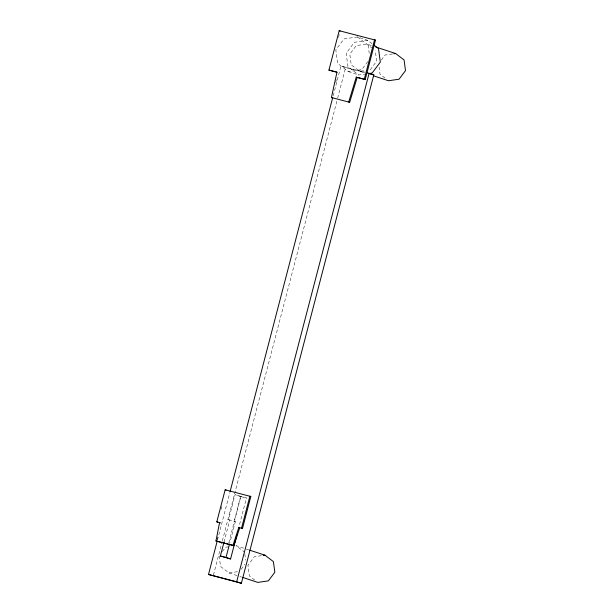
<?xml version="1.0" encoding="UTF-8"?>
<svg xmlns="http://www.w3.org/2000/svg" width="614" height="614" viewBox="0 0 614 614"><rect width="100%" height="100%" fill="white"/><g stroke="black" fill="none" stroke-linecap="round" stroke-linejoin="round"><path stroke-width="0.46" stroke-dasharray="3.07 2.3" d="M217.256 539.422L217.801 536.667M335.728 82.445L336.318 79.728M338.46 37.423L339.419 33.755M221.086 509.328L222.038 505.667M217.44 540.143L229.766 492.827M333.21 95.707L340.947 66.02L364.578 72.13M213.434 575.088L222.13 541.686M222.375 540.757L337.416 99.1M337.654 98.171L345.628 67.555L340.947 66.02M223.98 542.193L229.736 520.089L228.569 519.705L235.078 494.707L246.452 498.046L238.999 526.659M240.711 496.166L234.203 521.163L235.377 521.547L229.621 543.651M228.799 542.738L240.818 496.596L235.078 494.707M367.755 61.615L361.753 69.643L348.361 71.585L337.608 63.395L335.797 49.864L343.978 38.92L357.379 36.97L367.748 40.37L372.046 43.648M370.227 69.766L376.674 61.154L375.246 50.509M381.317 60.065L385.078 55.045L393.858 53.763M222.352 551.556L225.576 547.251L229.091 546.744M241.172 569.27L244.925 564.243M367.748 40.37L354.355 42.32L346.166 53.264L347.977 66.796L358.729 74.985L364.985 74.079M371.293 45.536L366.788 44.062L356.25 45.597L349.803 54.209L351.231 64.854L359.689 71.293L364.962 70.533M261.426 555.678L254.403 556.698L247.964 565.31L249.384 575.955L255.025 580.253M219.137 555.862L220.564 566.507L229.022 572.954L237.802 571.68M345.628 67.555L364.724 72.49M240.818 496.596L246.452 498.046M228.569 519.705L235.377 521.547M359.689 71.293L364.194 72.774M348.361 71.585L358.729 74.985M248.724 549.852L236.114 545.723L244.572 552.163M229.022 572.954L238.93 576.201M239.828 576.5L241.632 577.083M357.379 36.97L371.723 47.823M384.993 78.055L380.058 74.294L379.107 67.202M368.124 45.167L369.214 53.288M244.809 553.943L245.646 560.152"/><path stroke-width="0.92" d="M215.951 540.957L232.959 545.355L238.777 527.518L239.713 527.825L233.903 545.662L216.895 541.264L215.951 540.957L219.582 522.56M332.358 97.841L331.422 97.534L336.963 72.168L328.927 70.096L339.189 30.7L375.484 40.148L365.223 79.544L356.243 77.157L348.706 102.001L349.65 102.308L357.187 77.464M217.747 522.146L216.803 521.839L225.154 489.795L250.819 496.496L242.476 528.539L238.777 527.518M367.302 72.836L373.811 74.839L241.371 583.3L208.499 574.474L217.202 541.072M230.012 491.898L332.727 97.565M236.843 534.971L230.588 558.963L220.38 556.008L223.98 542.193M230.588 558.963L226.021 557.466L229.375 544.572M365.223 79.544L364.279 79.237L374.54 39.841L375.484 40.148M241.371 583.3L236.682 581.765L369.121 73.304M393.858 53.763L395.616 53.51L404.073 59.957L405.501 70.602L399.054 79.214L388.516 80.741L373.205 75.722M369.444 73.427L372.122 73.043L380.312 62.098L378.5 48.567L373.481 44.745M263.183 555.424L264.941 555.163L273.399 561.61L274.826 572.256L268.387 580.867L257.849 582.402L242.53 577.383M369.267 73.665L373.811 74.839M356.243 77.157L364.279 79.237M337.017 72.245L328.927 70.096M331.422 97.534L349.65 102.308M216.803 521.839L220.518 522.867M220.38 556.008L226.021 557.466M208.499 574.474L236.682 581.765M339.189 30.7L340.133 31.007M375.791 47.017L395.616 53.51M250.819 496.496L249.883 496.189L241.532 528.232L242.476 528.539M225.154 489.795L226.09 490.102M249.629 550.152L264.941 555.163M232.959 545.355L233.903 545.662"/></g></svg>
